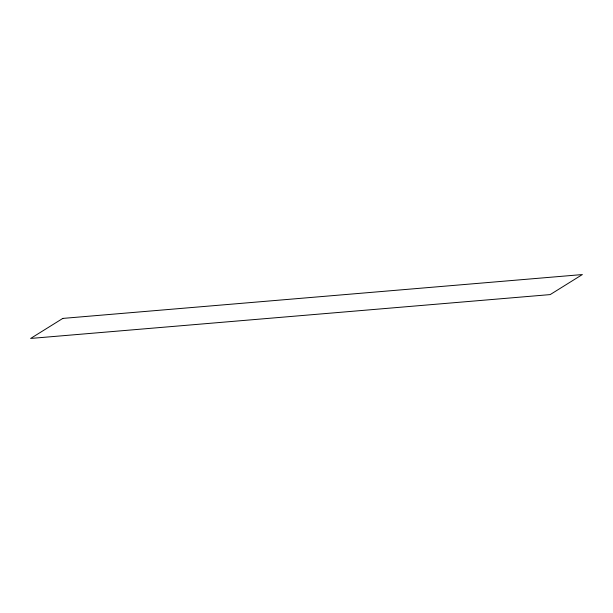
<?xml version="1.0" encoding="UTF-8"?>
<svg xmlns="http://www.w3.org/2000/svg" width="613" height="613" viewBox="0 0 613 613"><rect width="100%" height="100%" fill="white"/><g stroke="black" fill="none" stroke-linecap="round" stroke-linejoin="round"><path stroke-width="0.92" d="M62.817 318.408L30.65 338.445L550.183 294.592L582.35 274.555L62.817 318.408"/></g></svg>
